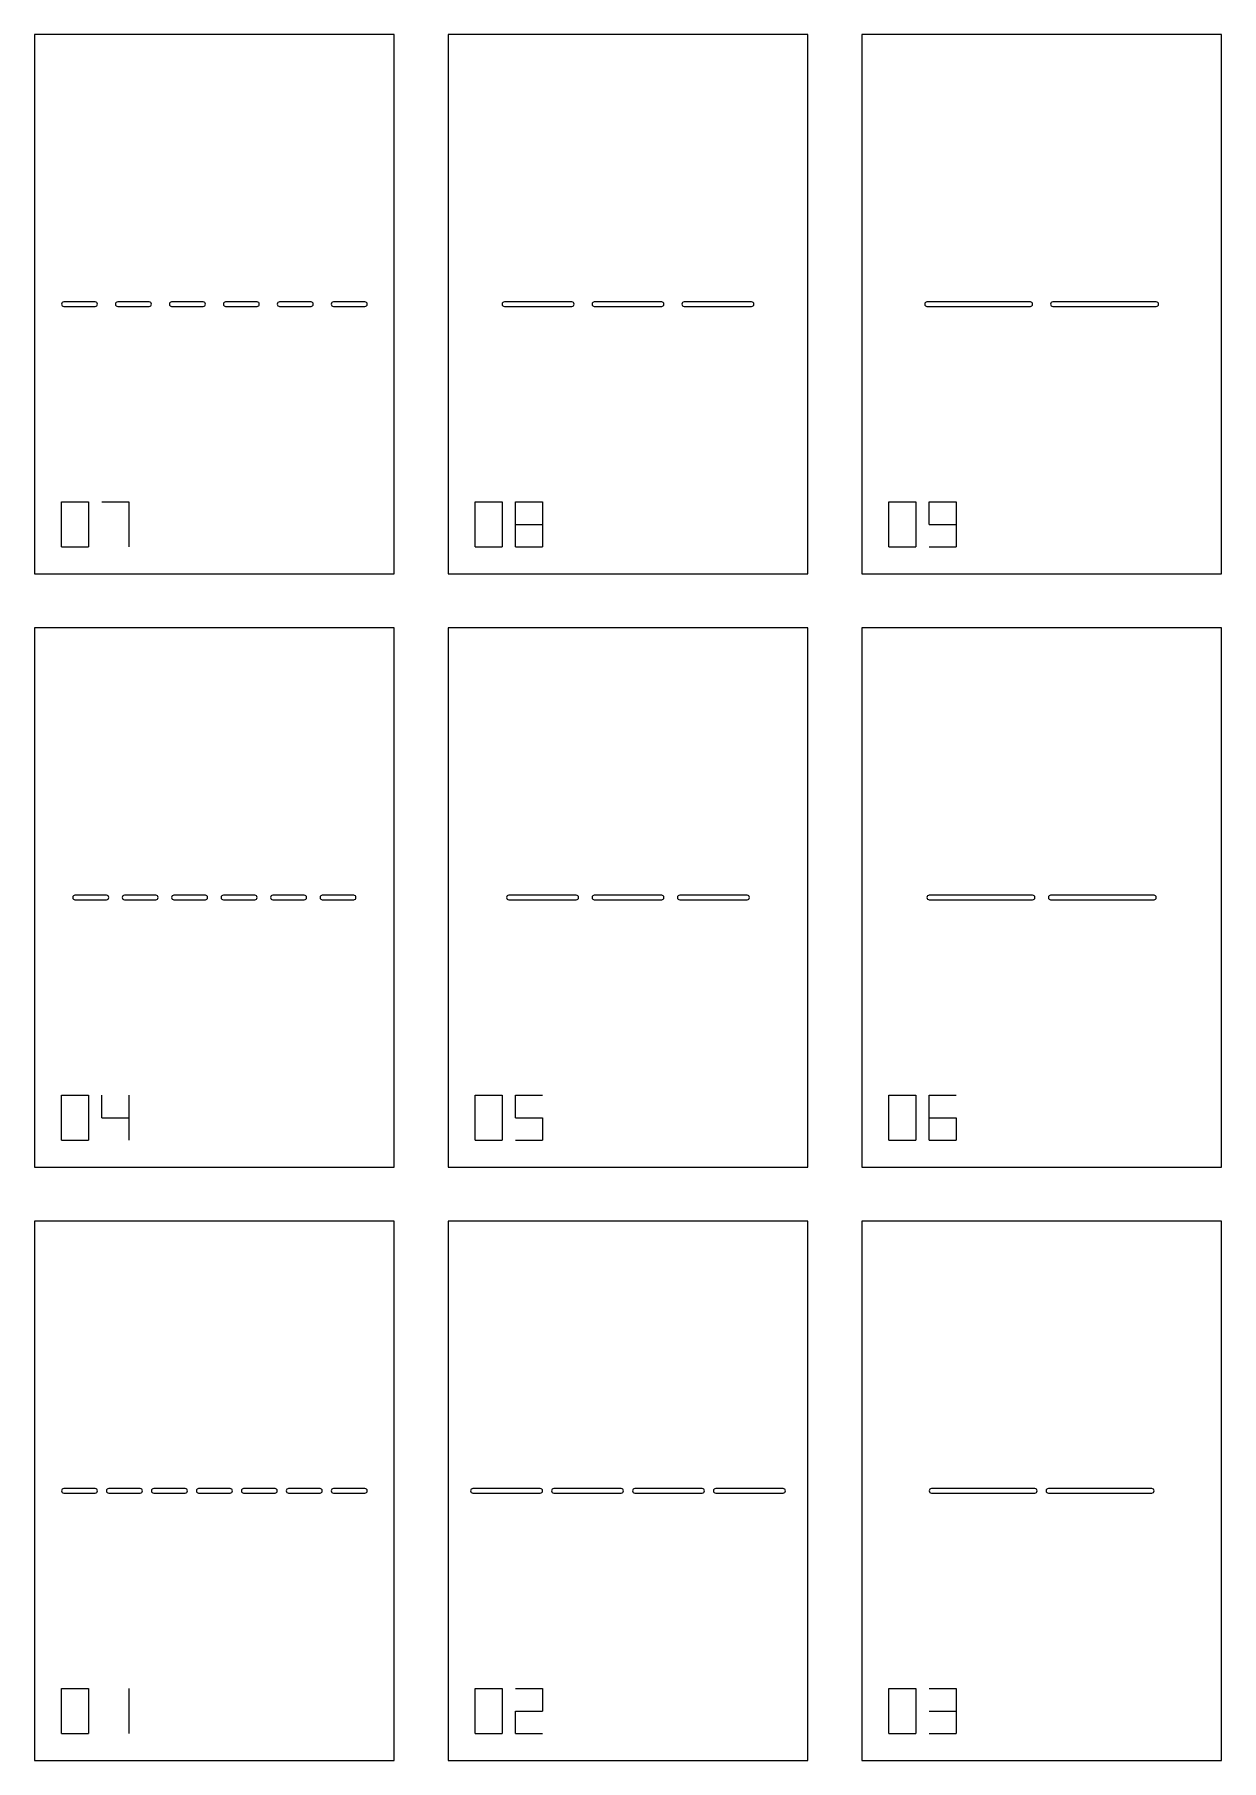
# Model space of a CAD drawing. Header units: millimetres. Extents: x 0 to 132, y 0 to 192.
import ezdxf

# ---------------------------------------------------------------- set-up
doc = ezdxf.new("R2010")
doc.units = ezdxf.units.MM
for name, color, linetype in [('CUT_THROUGH', 7, 'CONTINUOUS'), ('ENGRAVING', 3, 'CONTINUOUS'), ('FOLD_PERFORATION', 1, 'CONTINUOUS')]:
    doc.layers.add(name, color=color, linetype=linetype)

msp = doc.modelspace()

# ---------------------------------------------------------------- linework, layer by layer
at = {"layer": 'CUT_THROUGH'}
for points in [[(0, 132), (40, 132), (40, 192), (0, 192)], [(46, 132), (86, 132), (86, 192), (46, 192)], [(92, 132), (132, 132), (132, 192), (92, 192)], [(0, 66), (40, 66), (40, 126), (0, 126)], [(46, 66), (86, 66), (86, 126), (46, 126)], [(92, 66), (132, 66), (132, 126), (92, 126)], [(0, 0), (40, 0), (40, 60), (0, 60)], [(46, 0), (86, 0), (86, 60), (46, 60)], [(92, 0), (132, 0), (132, 60), (92, 60)]]:
    msp.add_lwpolyline(points, close=True, dxfattribs=at)
at = {"layer": 'ENGRAVING'}
for p, q in [((3, 140), (6, 140)), ((3, 137.5), (3, 140)), ((6, 140), (6, 137.5)), ((7.5, 140), (10.5, 140)), ((10.5, 140), (10.5, 137.5)), ((49, 140), (52, 140)), ((49, 137.5), (49, 140)), ((52, 140), (52, 137.5)), ((53.5, 140), (56.5, 140)), ((53.5, 137.5), (53.5, 140)), ((56.5, 140), (56.5, 137.5)), ((95, 140), (98, 140)), ((95, 137.5), (95, 140)), ((98, 140), (98, 137.5)), ((99.5, 140), (102.5, 140)), ((99.5, 137.5), (99.5, 140)), ((102.5, 140), (102.5, 137.5)), ((3, 135), (3, 137.5)), ((6, 137.5), (6, 135)), ((10.5, 137.5), (10.5, 135)), ((49, 135), (49, 137.5)), ((52, 137.5), (52, 135)), ((53.5, 135), (53.5, 137.5)), ((53.5, 137.5), (56.5, 137.5)), ((56.5, 137.5), (56.5, 135)), ((95, 135), (95, 137.5)), ((98, 137.5), (98, 135)), ((99.5, 137.5), (102.5, 137.5)), ((102.5, 137.5), (102.5, 135)), ((3, 135), (6, 135)), ((49, 135), (52, 135)), ((53.5, 135), (56.5, 135)), ((95, 135), (98, 135)), ((99.5, 135), (102.5, 135)), ((3, 74), (6, 74)), ((3, 71.5), (3, 74)), ((6, 74), (6, 71.5)), ((7.5, 71.5), (7.5, 74)), ((10.5, 74), (10.5, 71.5)), ((49, 74), (52, 74)), ((49, 71.5), (49, 74)), ((52, 74), (52, 71.5)), ((53.5, 74), (56.5, 74)), ((53.5, 71.5), (53.5, 74)), ((95, 74), (98, 74)), ((95, 71.5), (95, 74)), ((98, 74), (98, 71.5)), ((99.5, 74), (102.5, 74)), ((99.5, 71.5), (99.5, 74)), ((3, 69), (3, 71.5)), ((6, 71.5), (6, 69)), ((7.5, 71.5), (10.5, 71.5)), ((10.5, 71.5), (10.5, 69)), ((49, 69), (49, 71.5)), ((52, 71.5), (52, 69)), ((53.5, 71.5), (56.5, 71.5)), ((56.5, 71.5), (56.5, 69)), ((95, 69), (95, 71.5)), ((98, 71.5), (98, 69)), ((99.5, 71.5), (102.5, 71.5)), ((99.5, 69), (99.5, 71.5)), ((102.5, 71.5), (102.5, 69)), ((3, 69), (6, 69)), ((49, 69), (52, 69)), ((53.5, 69), (56.5, 69)), ((95, 69), (98, 69)), ((99.5, 69), (102.5, 69)), ((3, 8), (6, 8)), ((3, 5.5), (3, 8)), ((6, 8), (6, 5.5)), ((10.5, 8), (10.5, 5.5)), ((49, 8), (52, 8)), ((49, 5.5), (49, 8)), ((52, 8), (52, 5.5)), ((53.5, 8), (56.5, 8)), ((56.5, 8), (56.5, 5.5)), ((95, 8), (98, 8)), ((95, 5.5), (95, 8)), ((98, 8), (98, 5.5)), ((99.5, 8), (102.5, 8)), ((102.5, 8), (102.5, 5.5)), ((3, 3), (3, 5.5)), ((6, 5.5), (6, 3)), ((10.5, 5.5), (10.5, 3)), ((49, 3), (49, 5.5)), ((52, 5.5), (52, 3)), ((53.5, 5.5), (56.5, 5.5)), ((53.5, 3), (53.5, 5.5)), ((95, 3), (95, 5.5)), ((98, 5.5), (98, 3)), ((99.5, 5.5), (102.5, 5.5)), ((102.5, 5.5), (102.5, 3)), ((3, 3), (6, 3)), ((49, 3), (52, 3)), ((53.5, 3), (56.5, 3)), ((95, 3), (98, 3)), ((99.5, 3), (102.5, 3))]:
    msp.add_line(p, q, dxfattribs=at)
at = {"layer": 'FOLD_PERFORATION'}
for points in [[(3.25, 161.75), (6.75, 161.75, 1), (6.75, 162.25), (3.25, 162.25, 1)], [(9.25, 161.75), (12.75, 161.75, 1), (12.75, 162.25), (9.25, 162.25, 1)], [(15.25, 161.75), (18.75, 161.75, 1), (18.75, 162.25), (15.25, 162.25, 1)], [(21.25, 161.75), (24.75, 161.75, 1), (24.75, 162.25), (21.25, 162.25, 1)], [(27.25, 161.75), (30.75, 161.75, 1), (30.75, 162.25), (27.25, 162.25, 1)], [(33.25, 161.75), (36.75, 161.75, 1), (36.75, 162.25), (33.25, 162.25, 1)], [(52.25, 161.75), (59.75, 161.75, 1), (59.75, 162.25), (52.25, 162.25, 1)], [(62.25, 161.75), (69.75, 161.75, 1), (69.75, 162.25), (62.25, 162.25, 1)], [(72.25, 161.75), (79.75, 161.75, 1), (79.75, 162.25), (72.25, 162.25, 1)], [(99.25, 161.75), (110.75, 161.75, 1), (110.75, 162.25), (99.25, 162.25, 1)], [(113.25, 161.75), (124.75, 161.75, 1), (124.75, 162.25), (113.25, 162.25, 1)], [(4.5, 95.75), (8, 95.75, 1), (8, 96.25), (4.5, 96.25, 1)], [(10, 95.75), (13.5, 95.75, 1), (13.5, 96.25), (10, 96.25, 1)], [(15.5, 95.75), (19, 95.75, 1), (19, 96.25), (15.5, 96.25, 1)], [(21, 95.75), (24.5, 95.75, 1), (24.5, 96.25), (21, 96.25, 1)], [(26.5, 95.75), (30, 95.75, 1), (30, 96.25), (26.5, 96.25, 1)], [(32, 95.75), (35.5, 95.75, 1), (35.5, 96.25), (32, 96.25, 1)], [(52.75, 95.75), (60.25, 95.75, 1), (60.25, 96.25), (52.75, 96.25, 1)], [(62.25, 95.75), (69.75, 95.75, 1), (69.75, 96.25), (62.25, 96.25, 1)], [(71.75, 95.75), (79.25, 95.75, 1), (79.25, 96.25), (71.75, 96.25, 1)], [(99.5, 95.75), (111, 95.75, 1), (111, 96.25), (99.5, 96.25, 1)], [(113, 95.75), (124.5, 95.75, 1), (124.5, 96.25), (113, 96.25, 1)], [(3.25, 29.75), (6.75, 29.75, 1), (6.75, 30.25), (3.25, 30.25, 1)], [(8.25, 29.75), (11.75, 29.75, 1), (11.75, 30.25), (8.25, 30.25, 1)], [(13.25, 29.75), (16.75, 29.75, 1), (16.75, 30.25), (13.25, 30.25, 1)], [(18.25, 29.75), (21.75, 29.75, 1), (21.75, 30.25), (18.25, 30.25, 1)], [(23.25, 29.75), (26.75, 29.75, 1), (26.75, 30.25), (23.25, 30.25, 1)], [(28.25, 29.75), (31.75, 29.75, 1), (31.75, 30.25), (28.25, 30.25, 1)], [(33.25, 29.75), (36.75, 29.75, 1), (36.75, 30.25), (33.25, 30.25, 1)], [(48.75, 29.75), (56.25, 29.75, 1), (56.25, 30.25), (48.75, 30.25, 1)], [(57.75, 29.75), (65.25, 29.75, 1), (65.25, 30.25), (57.75, 30.25, 1)], [(66.75, 29.75), (74.25, 29.75, 1), (74.25, 30.25), (66.75, 30.25, 1)], [(75.75, 29.75), (83.25, 29.75, 1), (83.25, 30.25), (75.75, 30.25, 1)], [(99.75, 29.75), (111.25, 29.75, 1), (111.25, 30.25), (99.75, 30.25, 1)], [(112.75, 29.75), (124.25, 29.75, 1), (124.25, 30.25), (112.75, 30.25, 1)]]:
    msp.add_lwpolyline(points, format="xyb", close=True, dxfattribs=at)

doc.saveas('drawing.dxf')
